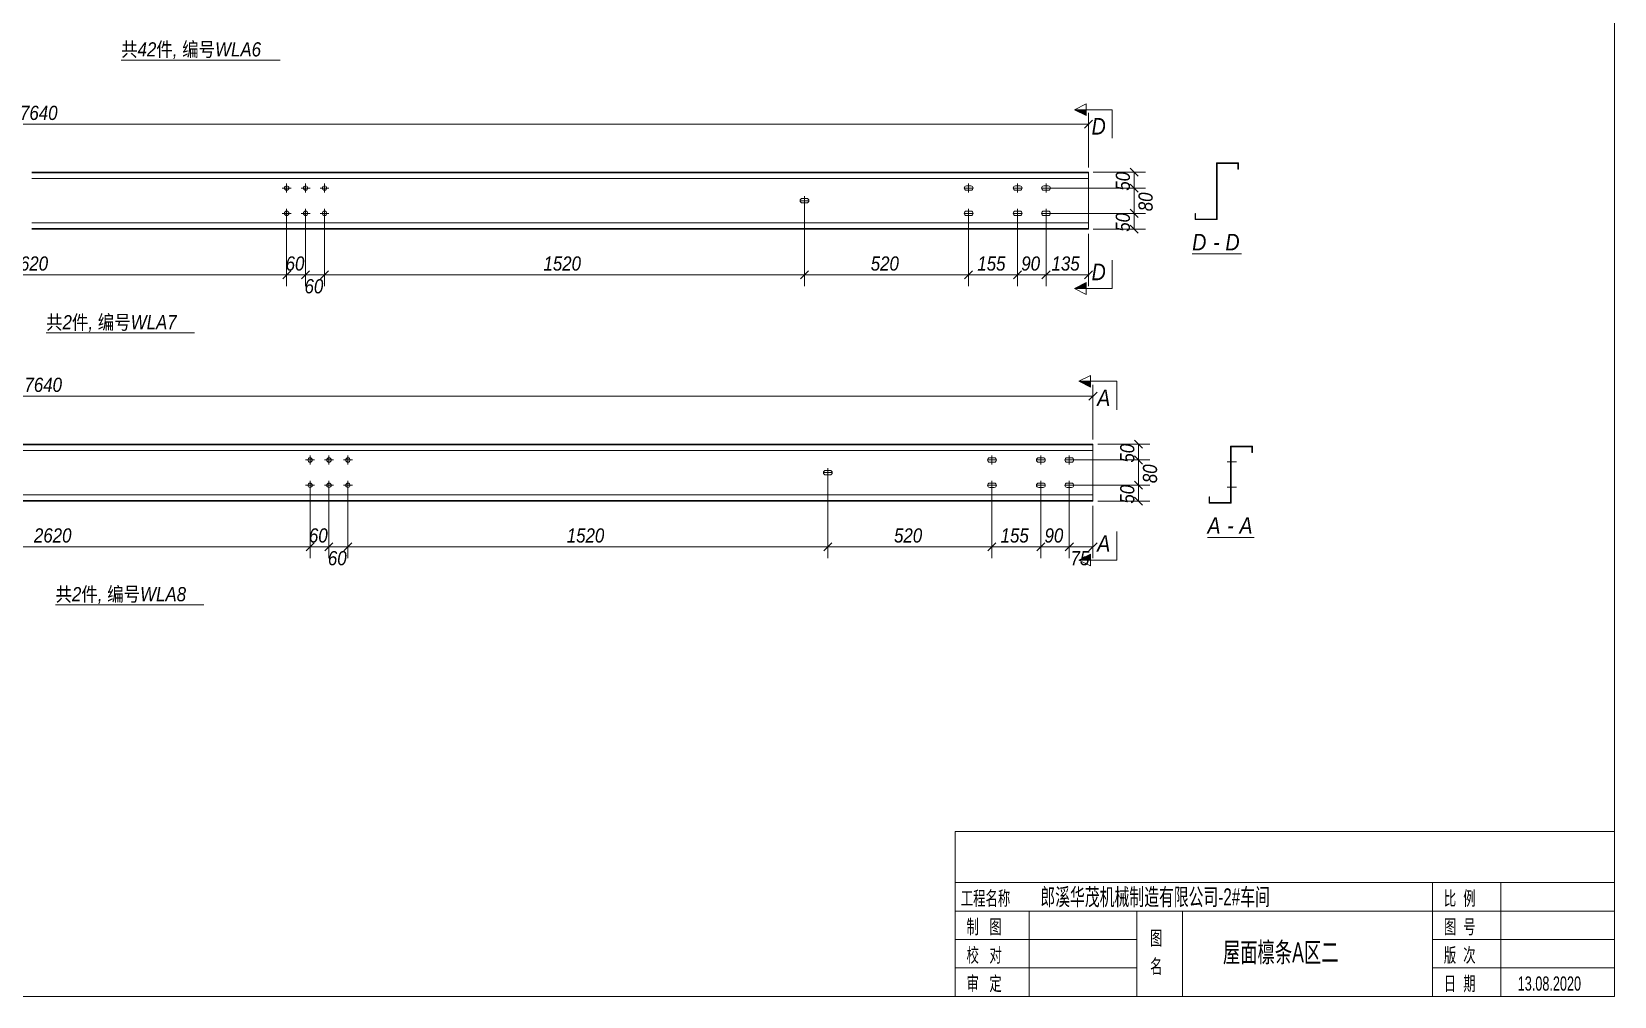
# Model space of a CAD drawing. Extents: x 857 to 4439, y -1249 to 4637.
# Drawn here: x 1708.6 to 2042.8, y 4227.2 to 4430.9 of the extents above; entities that cross this region are included whole.
import ezdxf

# ---------------------------------------------------------------- set-up
doc = ezdxf.new("R2010")
doc.units = 0
doc.header["$LTSCALE"] = 1000
doc.header["$MEASUREMENT"] = 0
doc.linetypes.add('XKITLINE00', pattern=[0])
doc.linetypes.add('XKITLINE02', pattern=[4, 2, -2])
for name, color, linetype, lineweight in [('Bolt', 7, 'Continuous', 0), ('DrawingSheet', 5, 'Continuous', 0), ('OtherObjectType', 1, 'Continuous', 0), ('Part', 2, 'Continuous', 0), ('Section', 6, 'Continuous', 0), ('Z-DIMENSIONS', 1, 'Continuous', 0)]:
    doc.layers.add(name, color=color, linetype=linetype, lineweight=lineweight)
doc.styles.add('Arial Italic', font='ariali.ttf')
doc.styles.add('宋体', font='arial.ttf')

# ---------------------------------------------------------------- blocks, each defined once
blk = doc.blocks.new('屋面檩条A区二')
at = {"layer": 'Section'}
for points in [[(477.48, 190.92), (474.98, 192.17), (477.48, 192.17)], [(477.48, 154.43), (474.98, 154.43), (477.48, 155.68)], [(478.41, 133.6), (475.91, 134.85), (478.41, 134.85)], [(478.41, 97.1), (475.91, 97.1), (478.41, 98.35)]]:
    blk.add_hatch(color=1, dxfattribs=at).paths.add_polyline_path(points, flags=17)
at = {"layer": 'Bolt', "color": 3, "linetype": 'XKITLINE00', "lineweight": 0}
for p, q in [((309.58, 175.64), (307.71, 175.64)), ((308.64, 174.7), (308.64, 176.57)), ((313.58, 175.64), (311.71, 175.64)), ((312.64, 174.7), (312.64, 176.57)), ((317.58, 175.64), (315.71, 175.64)), ((316.64, 174.7), (316.64, 176.57)), ((417.99, 173.9), (417.99, 172.03)), ((451.75, 175.81), (451.71, 175.63)), ((451.71, 175.63), (451.71, 175.63)), ((451.71, 175.63), (451.75, 175.46)), ((453.58, 175.63), (451.71, 175.63)), ((451.85, 175.96), (451.75, 175.81)), ((451.75, 175.46), (451.85, 175.3)), ((452, 176.07), (451.85, 175.96)), ((451.85, 175.3), (452, 175.2)), ((452.18, 176.1), (452, 176.07)), ((452, 175.2), (452.18, 175.17)), ((453.11, 176.1), (452.18, 176.1)), ((452.18, 175.17), (453.11, 175.17)), ((452.64, 176.57), (452.64, 174.7)), ((453.29, 176.07), (453.11, 176.1)), ((453.11, 175.17), (453.29, 175.2)), ((453.44, 175.96), (453.29, 176.07)), ((453.29, 175.2), (453.44, 175.3)), ((453.54, 175.81), (453.44, 175.96)), ((453.44, 175.3), (453.54, 175.46)), ((453.58, 175.63), (453.54, 175.81)), ((453.54, 175.46), (453.58, 175.63)), ((453.58, 175.63), (453.58, 175.63)), ((462.09, 175.81), (462.06, 175.63)), ((462.06, 175.63), (462.06, 175.63)), ((462.06, 175.63), (462.09, 175.46)), ((463.92, 175.63), (462.06, 175.63)), ((462.19, 175.96), (462.09, 175.81)), ((462.09, 175.46), (462.19, 175.3)), ((462.35, 176.07), (462.19, 175.96)), ((462.19, 175.3), (462.35, 175.2)), ((462.52, 176.1), (462.35, 176.07)), ((462.35, 175.2), (462.52, 175.17)), ((463.46, 176.1), (462.52, 176.1)), ((462.52, 175.17), (463.46, 175.17)), ((462.99, 176.57), (462.99, 174.7)), ((463.64, 176.07), (463.46, 176.1)), ((463.46, 175.17), (463.64, 175.2)), ((463.79, 175.96), (463.64, 176.07)), ((463.64, 175.2), (463.79, 175.3)), ((463.89, 175.81), (463.79, 175.96)), ((463.79, 175.3), (463.89, 175.46)), ((463.92, 175.63), (463.89, 175.81)), ((463.89, 175.46), (463.92, 175.63)), ((463.92, 175.63), (463.92, 175.63)), ((468.09, 175.81), (468.06, 175.63)), ((468.06, 175.63), (468.06, 175.63)), ((468.06, 175.63), (468.09, 175.46)), ((469.92, 175.63), (468.06, 175.63)), ((468.19, 175.96), (468.09, 175.81)), ((468.09, 175.46), (468.19, 175.3)), ((468.35, 176.07), (468.19, 175.96)), ((468.19, 175.3), (468.35, 175.2)), ((468.52, 176.1), (468.35, 176.07)), ((468.35, 175.2), (468.52, 175.17)), ((469.46, 176.1), (468.52, 176.1)), ((468.52, 175.17), (469.46, 175.17)), ((468.99, 176.57), (468.99, 174.7)), ((469.64, 176.07), (469.46, 176.1)), ((469.46, 175.17), (469.64, 175.2)), ((469.79, 175.96), (469.64, 176.07)), ((469.64, 175.2), (469.79, 175.3)), ((469.89, 175.81), (469.79, 175.96)), ((469.79, 175.3), (469.89, 175.46)), ((469.92, 175.63), (469.89, 175.81)), ((469.89, 175.46), (469.92, 175.63)), ((469.92, 175.63), (469.92, 175.63)), ((308.64, 169.37), (308.64, 171.24)), ((312.64, 169.37), (312.64, 171.24)), ((316.64, 169.37), (316.64, 171.24)), ((417.09, 173.15), (417.06, 172.97)), ((417.06, 172.97), (417.06, 172.97)), ((417.06, 172.97), (417.09, 172.79)), ((418.92, 172.97), (417.06, 172.97)), ((417.19, 173.3), (417.09, 173.15)), ((417.09, 172.79), (417.19, 172.64)), ((417.35, 173.4), (417.19, 173.3)), ((417.19, 172.64), (417.35, 172.54)), ((417.52, 173.43), (417.35, 173.4)), ((417.35, 172.54), (417.52, 172.5)), ((418.46, 173.43), (417.52, 173.43)), ((417.52, 172.5), (418.46, 172.5)), ((418.64, 173.4), (418.46, 173.43)), ((418.46, 172.5), (418.64, 172.54)), ((418.79, 173.3), (418.64, 173.4)), ((418.64, 172.54), (418.79, 172.64)), ((418.89, 173.15), (418.79, 173.3)), ((418.79, 172.64), (418.89, 172.79)), ((418.92, 172.97), (418.89, 173.15)), ((418.89, 172.79), (418.92, 172.97)), ((418.92, 172.97), (418.92, 172.97)), ((451.75, 170.48), (451.71, 170.3)), ((451.85, 170.63), (451.75, 170.48)), ((452, 170.73), (451.85, 170.63)), ((452.18, 170.77), (452, 170.73)), ((453.11, 170.77), (452.18, 170.77)), ((452.64, 171.23), (452.64, 169.37)), ((453.29, 170.73), (453.11, 170.77)), ((453.44, 170.63), (453.29, 170.73)), ((453.54, 170.48), (453.44, 170.63)), ((453.58, 170.3), (453.54, 170.48)), ((462.09, 170.48), (462.06, 170.3)), ((462.19, 170.63), (462.09, 170.48)), ((462.35, 170.73), (462.19, 170.63)), ((462.52, 170.77), (462.35, 170.73)), ((463.46, 170.77), (462.52, 170.77)), ((462.99, 171.23), (462.99, 169.37)), ((463.64, 170.73), (463.46, 170.77)), ((463.79, 170.63), (463.64, 170.73)), ((463.89, 170.48), (463.79, 170.63)), ((463.92, 170.3), (463.89, 170.48)), ((468.09, 170.48), (468.06, 170.3)), ((468.19, 170.63), (468.09, 170.48)), ((468.35, 170.73), (468.19, 170.63)), ((468.52, 170.77), (468.35, 170.73)), ((469.46, 170.77), (468.52, 170.77)), ((468.99, 171.23), (468.99, 169.37)), ((469.64, 170.73), (469.46, 170.77)), ((469.79, 170.63), (469.64, 170.73)), ((469.89, 170.48), (469.79, 170.63)), ((469.92, 170.3), (469.89, 170.48)), ((309.58, 170.3), (307.71, 170.3)), ((313.58, 170.3), (311.71, 170.3)), ((317.58, 170.3), (315.71, 170.3)), ((451.71, 170.3), (451.71, 170.3)), ((451.71, 170.3), (451.75, 170.12)), ((453.58, 170.3), (451.71, 170.3)), ((451.75, 170.12), (451.85, 169.97)), ((451.85, 169.97), (452, 169.87)), ((452, 169.87), (452.18, 169.83)), ((452.18, 169.83), (453.11, 169.83)), ((453.11, 169.83), (453.29, 169.87)), ((453.29, 169.87), (453.44, 169.97)), ((453.44, 169.97), (453.54, 170.12)), ((453.54, 170.12), (453.58, 170.3)), ((453.58, 170.3), (453.58, 170.3)), ((462.06, 170.3), (462.06, 170.3)), ((462.06, 170.3), (462.09, 170.12)), ((463.92, 170.3), (462.06, 170.3)), ((462.09, 170.12), (462.19, 169.97)), ((462.19, 169.97), (462.35, 169.87)), ((462.35, 169.87), (462.52, 169.83)), ((462.52, 169.83), (463.46, 169.83)), ((463.46, 169.83), (463.64, 169.87)), ((463.64, 169.87), (463.79, 169.97)), ((463.79, 169.97), (463.89, 170.12)), ((463.89, 170.12), (463.92, 170.3)), ((463.92, 170.3), (463.92, 170.3)), ((468.06, 170.3), (468.06, 170.3)), ((468.06, 170.3), (468.09, 170.12)), ((469.92, 170.3), (468.06, 170.3)), ((468.09, 170.12), (468.19, 169.97)), ((468.19, 169.97), (468.35, 169.87)), ((468.35, 169.87), (468.52, 169.83)), ((468.52, 169.83), (469.46, 169.83)), ((469.46, 169.83), (469.64, 169.87)), ((469.64, 169.87), (469.79, 169.97)), ((469.79, 169.97), (469.89, 170.12)), ((469.89, 170.12), (469.92, 170.3)), ((469.92, 170.3), (469.92, 170.3)), ((312.64, 118.23), (314.51, 118.23)), ((313.58, 117.3), (313.58, 119.16)), ((316.64, 118.23), (318.51, 118.23)), ((317.58, 117.3), (317.58, 119.16)), ((320.64, 118.23), (322.51, 118.23)), ((321.58, 117.3), (321.58, 119.16)), ((456.68, 118.41), (456.64, 118.23)), ((456.64, 118.23), (456.64, 118.23)), ((456.64, 118.23), (456.68, 118.05)), ((456.64, 118.23), (458.51, 118.23)), ((456.78, 118.56), (456.68, 118.41)), ((456.68, 118.05), (456.78, 117.9)), ((456.93, 118.66), (456.78, 118.56)), ((456.78, 117.9), (456.93, 117.8)), ((457.11, 118.7), (456.93, 118.66)), ((456.93, 117.8), (457.11, 117.76)), ((458.04, 118.7), (457.11, 118.7)), ((457.11, 117.76), (458.04, 117.76)), ((457.58, 117.3), (457.58, 119.16)), ((458.22, 118.66), (458.04, 118.7)), ((458.04, 117.76), (458.22, 117.8)), ((458.37, 118.56), (458.22, 118.66)), ((458.22, 117.8), (458.37, 117.9)), ((458.47, 118.41), (458.37, 118.56)), ((458.37, 117.9), (458.47, 118.05)), ((458.51, 118.23), (458.47, 118.41)), ((458.47, 118.05), (458.51, 118.23)), ((458.51, 118.23), (458.51, 118.23)), ((467.01, 118.41), (466.98, 118.23)), ((466.98, 118.23), (466.98, 118.23)), ((466.98, 118.23), (467.01, 118.05)), ((468.84, 118.23), (466.98, 118.23)), ((467.11, 118.56), (467.01, 118.41)), ((467.01, 118.05), (467.11, 117.9)), ((467.26, 118.66), (467.11, 118.56)), ((467.11, 117.9), (467.26, 117.8)), ((467.44, 118.7), (467.26, 118.66)), ((467.26, 117.8), (467.44, 117.76)), ((468.38, 118.7), (467.44, 118.7)), ((467.44, 117.76), (468.38, 117.76)), ((467.91, 119.16), (467.91, 117.3)), ((468.55, 118.66), (468.38, 118.7)), ((468.38, 117.76), (468.55, 117.8)), ((468.71, 118.56), (468.55, 118.66)), ((468.55, 117.8), (468.71, 117.9)), ((468.81, 118.41), (468.71, 118.56)), ((468.71, 117.9), (468.81, 118.05)), ((468.84, 118.23), (468.81, 118.41)), ((468.81, 118.05), (468.84, 118.23)), ((468.84, 118.23), (468.84, 118.23)), ((473.01, 118.41), (472.98, 118.23)), ((472.98, 118.23), (472.98, 118.23)), ((472.98, 118.23), (473.01, 118.05)), ((474.84, 118.23), (472.98, 118.23)), ((473.11, 118.56), (473.01, 118.41)), ((473.01, 118.05), (473.11, 117.9)), ((473.26, 118.66), (473.11, 118.56)), ((473.11, 117.9), (473.26, 117.8)), ((473.44, 118.7), (473.26, 118.66)), ((473.26, 117.8), (473.44, 117.76)), ((474.38, 118.7), (473.44, 118.7)), ((473.44, 117.76), (474.38, 117.76)), ((473.91, 119.16), (473.91, 117.3)), ((474.55, 118.66), (474.38, 118.7)), ((474.38, 117.76), (474.55, 117.8)), ((474.71, 118.56), (474.55, 118.66)), ((474.55, 117.8), (474.71, 117.9)), ((474.81, 118.41), (474.71, 118.56)), ((474.71, 117.9), (474.81, 118.05)), ((474.84, 118.23), (474.81, 118.41)), ((474.81, 118.05), (474.84, 118.23)), ((474.84, 118.23), (474.84, 118.23)), ((509.21, 117.81), (507.21, 117.81)), ((508.07, 118.28), (507.94, 118.28)), ((508.07, 117.34), (507.94, 117.34)), ((313.58, 111.96), (313.58, 113.83)), ((317.58, 111.96), (317.58, 113.83)), ((321.58, 111.96), (321.58, 113.83)), ((422.01, 115.74), (421.98, 115.56)), ((421.98, 115.56), (421.98, 115.56)), ((421.98, 115.56), (422.01, 115.38)), ((423.84, 115.56), (421.98, 115.56)), ((422.11, 115.89), (422.01, 115.74)), ((422.01, 115.38), (422.11, 115.23)), ((422.26, 115.99), (422.11, 115.89)), ((422.11, 115.23), (422.26, 115.13)), ((422.44, 116.03), (422.26, 115.99)), ((422.26, 115.13), (422.44, 115.1)), ((423.38, 116.03), (422.44, 116.03)), ((422.44, 115.1), (423.38, 115.1)), ((422.91, 116.5), (422.91, 114.63)), ((423.55, 115.99), (423.38, 116.03)), ((423.38, 115.1), (423.55, 115.13)), ((423.71, 115.89), (423.55, 115.99)), ((423.55, 115.13), (423.71, 115.23)), ((423.81, 115.74), (423.71, 115.89)), ((423.71, 115.23), (423.81, 115.38)), ((423.84, 115.56), (423.81, 115.74)), ((423.81, 115.38), (423.84, 115.56)), ((423.84, 115.56), (423.84, 115.56)), ((457.58, 111.96), (457.58, 113.83)), ((467.91, 113.83), (467.91, 111.96)), ((473.91, 113.83), (473.91, 111.96)), ((312.64, 112.9), (314.51, 112.9)), ((316.64, 112.9), (318.51, 112.9)), ((320.64, 112.9), (322.51, 112.9)), ((456.68, 113.08), (456.64, 112.9)), ((456.64, 112.9), (456.64, 112.9)), ((456.64, 112.9), (456.68, 112.72)), ((456.64, 112.9), (458.51, 112.9)), ((456.78, 113.23), (456.68, 113.08)), ((456.68, 112.72), (456.78, 112.57)), ((456.93, 113.33), (456.78, 113.23)), ((456.78, 112.57), (456.93, 112.47)), ((457.11, 113.36), (456.93, 113.33)), ((456.93, 112.47), (457.11, 112.43)), ((458.04, 113.36), (457.11, 113.36)), ((457.11, 112.43), (458.04, 112.43)), ((458.22, 113.33), (458.04, 113.36)), ((458.04, 112.43), (458.22, 112.47)), ((458.37, 113.23), (458.22, 113.33)), ((458.22, 112.47), (458.37, 112.57)), ((458.47, 113.08), (458.37, 113.23)), ((458.37, 112.57), (458.47, 112.72)), ((458.51, 112.9), (458.47, 113.08)), ((458.47, 112.72), (458.51, 112.9)), ((458.51, 112.9), (458.51, 112.9)), ((467.01, 113.08), (466.98, 112.9)), ((466.98, 112.9), (466.98, 112.9)), ((466.98, 112.9), (467.01, 112.72)), ((468.84, 112.9), (466.98, 112.9)), ((467.11, 113.23), (467.01, 113.08)), ((467.01, 112.72), (467.11, 112.57)), ((467.26, 113.33), (467.11, 113.23)), ((467.11, 112.57), (467.26, 112.47)), ((467.44, 113.36), (467.26, 113.33)), ((467.26, 112.47), (467.44, 112.43)), ((468.38, 113.36), (467.44, 113.36)), ((467.44, 112.43), (468.38, 112.43)), ((468.55, 113.33), (468.38, 113.36)), ((468.38, 112.43), (468.55, 112.47)), ((468.71, 113.23), (468.55, 113.33)), ((468.55, 112.47), (468.71, 112.57)), ((468.81, 113.08), (468.71, 113.23)), ((468.71, 112.57), (468.81, 112.72)), ((468.84, 112.9), (468.81, 113.08)), ((468.81, 112.72), (468.84, 112.9)), ((468.84, 112.9), (468.84, 112.9)), ((473.01, 113.08), (472.98, 112.9)), ((472.98, 112.9), (472.98, 112.9)), ((472.98, 112.9), (473.01, 112.72)), ((474.84, 112.9), (472.98, 112.9)), ((473.11, 113.23), (473.01, 113.08)), ((473.01, 112.72), (473.11, 112.57)), ((473.26, 113.33), (473.11, 113.23)), ((473.11, 112.57), (473.26, 112.47)), ((473.44, 113.36), (473.26, 113.33)), ((473.26, 112.47), (473.44, 112.43)), ((474.38, 113.36), (473.44, 113.36)), ((473.44, 112.43), (474.38, 112.43)), ((474.55, 113.33), (474.38, 113.36)), ((474.38, 112.43), (474.55, 112.47)), ((474.71, 113.23), (474.55, 113.33)), ((474.55, 112.47), (474.71, 112.57)), ((474.81, 113.08), (474.71, 113.23)), ((474.71, 112.57), (474.81, 112.72)), ((474.84, 112.9), (474.81, 113.08)), ((474.81, 112.72), (474.84, 112.9)), ((474.84, 112.9), (474.84, 112.9)), ((509.21, 112.48), (507.21, 112.48)), ((508.07, 112.94), (507.94, 112.94)), ((508.07, 112.01), (507.94, 112.01))]:
    blk.add_line(p, q, dxfattribs=at)
for centre in [(308.64, 175.64), (312.64, 175.64), (316.64, 175.64), (308.64, 170.3), (312.64, 170.3), (316.64, 170.3), (313.58, 118.23), (317.58, 118.23), (321.58, 118.23), (313.58, 112.9), (317.58, 112.9), (321.58, 112.9)]:
    blk.add_circle(centre, 0.467, dxfattribs=at)
at = {"layer": 'DrawingSheet', "color": 5, "linetype": 'XKITLINE00', "lineweight": 0}
for p, q in [((589, 5), (589, 415)), ((5, 5), (589, 5))]:
    blk.add_line(p, q, dxfattribs=at)
at = {"layer": 'OtherObjectType', "color": 6, "linetype": 'XKITLINE00', "lineweight": 0}
for p, q in [((273.68, 202.67), (307.24, 202.67)), ((257.84, 145.06), (289.18, 145.06)), ((259.83, 87.65), (291.17, 87.65))]:
    blk.add_line(p, q, dxfattribs=at)
at = {"layer": 'OtherObjectType', "color": 1, "linetype": 'XKITLINE00', "lineweight": 0}
for p, q in [((499.85, 161.72), (510.24, 161.72)), ((503.07, 101.89), (512.95, 101.89))]:
    blk.add_line(p, q, dxfattribs=at)
at = {"layer": 'OtherObjectType', "color": 2, "linetype": 'XKITLINE00', "lineweight": 0}
for p, q in [((449.8, 39.8), (589, 39.8)), ((449.8, 39.8), (449.8, 5)), ((589, 39.8), (589, 5)), ((449.8, 5), (589, 5))]:
    blk.add_line(p, q, dxfattribs=at)
at = {"layer": 'OtherObjectType', "color": 3, "linetype": 'XKITLINE00', "lineweight": 0}
for p, q in [((449.8, 29), (589, 29)), ((550.6, 29), (550.6, 5)), ((565, 29), (565, 5)), ((449.8, 23), (589, 23)), ((465.4, 23), (465.4, 5)), ((488.2, 23), (488.2, 5)), ((497.8, 23), (497.8, 5)), ((449.8, 17), (488.2, 17)), ((550.6, 17), (589, 17)), ((449.8, 11), (488.2, 11)), ((550.6, 11), (589, 11))]:
    blk.add_line(p, q, dxfattribs=at)
at = {"layer": 'Part', "color": 2, "linetype": 'XKITLINE00', "lineweight": 0}
for p, q in [((509.65, 180.97), (504.98, 180.97)), ((504.98, 180.97), (504.98, 169.1)), ((505.11, 168.97), (505.11, 180.83)), ((505.11, 180.83), (509.51, 180.83)), ((509.51, 180.83), (509.51, 179.63)), ((509.65, 179.63), (509.65, 180.97)), ((254.84, 178.97), (477.98, 178.97)), ((477.98, 166.97), (477.98, 178.97)), ((509.51, 179.63), (509.65, 179.63)), ((477.98, 168.3), (254.84, 168.3)), ((500.58, 170.3), (500.45, 170.3)), ((500.45, 170.3), (500.45, 168.97)), ((500.45, 168.97), (505.11, 168.97)), ((500.58, 169.1), (500.58, 170.3)), ((504.98, 169.1), (500.58, 169.1)), ((254.84, 166.97), (477.98, 166.97)), ((36.54, 121.56), (259.68, 121.56)), ((259.78, 121.56), (478.91, 121.56)), ((478.91, 109.56), (478.91, 121.56)), ((512.61, 121.14), (507.94, 121.14)), ((507.94, 121.14), (507.94, 109.28)), ((508.07, 109.14), (508.07, 121.01)), ((508.07, 121.01), (512.47, 121.01)), ((512.47, 121.01), (512.47, 119.81)), ((512.61, 119.81), (512.61, 121.14)), ((512.47, 119.81), (512.61, 119.81)), ((259.68, 110.9), (36.54, 110.9)), ((478.91, 110.9), (259.78, 110.9)), ((503.54, 110.48), (503.41, 110.48)), ((503.41, 110.48), (503.41, 109.14)), ((503.54, 109.28), (503.54, 110.48)), ((36.54, 109.56), (259.68, 109.56)), ((259.78, 109.56), (478.91, 109.56)), ((503.41, 109.14), (508.07, 109.14)), ((507.94, 109.28), (503.54, 109.28))]:
    blk.add_line(p, q, dxfattribs=at)
at = {"layer": 'Part', "color": 7, "linetype": 'XKITLINE02', "lineweight": 0}
for p, q in [((477.98, 178.83), (254.84, 178.83)), ((477.98, 177.63), (254.84, 177.63)), ((477.98, 167.1), (254.84, 167.1)), ((259.68, 121.43), (36.54, 121.43)), ((478.91, 121.43), (259.78, 121.43)), ((259.68, 120.23), (36.54, 120.23)), ((478.91, 120.23), (259.78, 120.23)), ((259.68, 109.7), (36.54, 109.7)), ((478.91, 109.7), (259.78, 109.7))]:
    blk.add_line(p, q, dxfattribs=at)
at = {"layer": 'Section', "color": 1, "linetype": 'XKITLINE00', "lineweight": 0}
for p, q in [((474.98, 192.17), (477.48, 193.42)), ((474.98, 192.17), (477.48, 190.92)), ((482.98, 192.17), (474.98, 192.17)), ((477.48, 190.92), (477.48, 193.42)), ((482.98, 192.17), (482.98, 186.17)), ((482.98, 154.43), (482.98, 160.43)), ((474.98, 154.43), (477.48, 155.68)), ((477.48, 153.18), (474.98, 154.43)), ((482.98, 154.43), (474.98, 154.43)), ((477.48, 155.68), (477.48, 153.18)), ((475.91, 134.85), (478.41, 136.1)), ((475.91, 134.85), (478.41, 133.6)), ((483.91, 134.85), (475.91, 134.85)), ((478.41, 133.6), (478.41, 136.1)), ((483.91, 134.85), (483.91, 128.85)), ((483.91, 97.1), (483.91, 103.1)), ((475.91, 97.1), (478.41, 98.35)), ((478.41, 95.85), (475.91, 97.1)), ((483.91, 97.1), (475.91, 97.1)), ((478.41, 98.35), (478.41, 95.85))]:
    blk.add_line(p, q, dxfattribs=at)
at = {"layer": 'Z-DIMENSIONS', "color": 4, "linetype": 'XKITLINE00', "lineweight": 0}
for p, q in [((477.98, 179.97), (477.98, 191.51)), ((35.61, 189.11), (477.98, 189.11)), ((478.83, 189.95), (477.13, 188.26)), ((478.98, 178.97), (490.01, 178.97)), ((486.77, 179.82), (488.46, 178.12)), ((487.61, 175.63), (487.61, 178.97)), ((469.99, 175.63), (490.01, 175.63)), ((469.99, 175.63), (490.01, 175.63)), ((486.77, 176.48), (488.46, 174.79)), ((486.77, 176.48), (488.46, 174.79)), ((487.61, 170.3), (487.61, 175.63)), ((417.99, 171.97), (417.99, 154.91)), ((417.99, 171.97), (417.99, 154.91)), ((486.77, 171.15), (488.46, 169.45)), ((486.77, 171.15), (488.46, 169.45)), ((308.64, 169.3), (308.64, 154.91)), ((308.64, 169.3), (308.64, 154.91)), ((312.64, 169.3), (312.64, 154.91)), ((312.64, 169.3), (312.64, 154.91)), ((316.64, 169.3), (316.64, 154.91)), ((316.64, 169.3), (316.64, 154.91)), ((452.64, 169.3), (452.64, 154.91)), ((452.64, 169.3), (452.64, 154.91)), ((462.99, 169.3), (462.99, 154.91)), ((462.99, 169.3), (462.99, 154.91)), ((468.99, 169.3), (468.99, 154.91)), ((468.99, 169.3), (468.99, 154.91)), ((469.99, 170.3), (490.01, 170.3)), ((469.99, 170.3), (490.01, 170.3)), ((486.77, 167.82), (488.46, 166.12)), ((487.61, 166.97), (487.61, 170.3)), ((477.98, 165.97), (477.98, 154.91)), ((478.98, 166.97), (490.01, 166.97)), ((200.94, 157.31), (308.64, 157.31)), ((309.49, 158.16), (307.8, 156.46)), ((309.49, 158.16), (307.8, 156.46)), ((308.64, 157.31), (312.64, 157.31)), ((313.49, 158.16), (311.8, 156.46)), ((313.49, 158.16), (311.8, 156.46)), ((312.64, 157.31), (316.64, 157.31)), ((317.49, 158.16), (315.8, 156.46)), ((317.49, 158.16), (315.8, 156.46)), ((316.64, 157.31), (417.99, 157.31)), ((418.84, 158.16), (417.14, 156.46)), ((418.84, 158.16), (417.14, 156.46)), ((417.99, 157.31), (452.64, 157.31)), ((453.49, 158.16), (451.8, 156.46)), ((453.49, 158.16), (451.8, 156.46)), ((452.64, 157.31), (462.99, 157.31)), ((463.84, 158.16), (462.14, 156.46)), ((463.84, 158.16), (462.14, 156.46)), ((462.99, 157.31), (468.99, 157.31)), ((469.84, 158.16), (468.14, 156.46)), ((469.84, 158.16), (468.14, 156.46)), ((468.99, 157.31), (477.98, 157.31)), ((478.83, 158.16), (477.13, 156.46)), ((478.91, 122.56), (478.91, 134.1)), ((36.54, 131.7), (478.91, 131.7)), ((479.76, 132.55), (478.06, 130.85)), ((479.91, 121.56), (490.94, 121.56)), ((487.7, 122.41), (489.39, 120.72)), ((488.54, 118.23), (488.54, 121.56)), ((474.91, 118.23), (490.94, 118.23)), ((474.91, 118.23), (490.94, 118.23)), ((487.7, 119.08), (489.39, 117.38)), ((487.7, 119.08), (489.39, 117.38)), ((488.54, 112.9), (488.54, 118.23)), ((422.91, 114.56), (422.91, 97.5)), ((422.91, 114.56), (422.91, 97.5)), ((487.7, 113.75), (489.39, 112.05)), ((487.7, 113.75), (489.39, 112.05)), ((313.58, 111.9), (313.58, 97.5)), ((313.58, 111.9), (313.58, 97.5)), ((317.58, 111.9), (317.58, 97.5)), ((317.58, 111.9), (317.58, 97.5)), ((321.58, 111.9), (321.58, 97.5)), ((321.58, 111.9), (321.58, 97.5)), ((457.58, 111.9), (457.58, 97.5)), ((457.58, 111.9), (457.58, 97.5)), ((467.91, 111.9), (467.91, 97.5)), ((467.91, 111.9), (467.91, 97.5)), ((473.91, 111.9), (473.91, 97.5)), ((473.91, 111.9), (473.91, 97.5)), ((474.91, 112.9), (490.94, 112.9)), ((474.91, 112.9), (490.94, 112.9)), ((487.7, 110.41), (489.39, 108.72)), ((488.54, 109.56), (488.54, 112.9)), ((478.91, 108.56), (478.91, 97.5)), ((479.91, 109.56), (490.94, 109.56)), ((314.42, 100.75), (312.73, 99.05)), ((314.42, 100.75), (312.73, 99.05)), ((318.42, 100.75), (316.73, 99.05)), ((318.42, 100.75), (316.73, 99.05)), ((322.42, 100.75), (320.73, 99.05)), ((322.42, 100.75), (320.73, 99.05)), ((423.76, 100.75), (422.06, 99.05)), ((423.76, 100.75), (422.06, 99.05)), ((458.42, 100.75), (456.73, 99.05)), ((458.42, 100.75), (456.73, 99.05)), ((468.76, 100.75), (467.06, 99.05)), ((468.76, 100.75), (467.06, 99.05)), ((474.76, 100.75), (473.06, 99.05)), ((474.76, 100.75), (473.06, 99.05)), ((479.76, 100.75), (478.06, 99.05)), ((205.88, 99.9), (313.58, 99.9)), ((313.58, 99.9), (317.58, 99.9)), ((317.58, 99.9), (321.58, 99.9)), ((321.58, 99.9), (422.91, 99.9)), ((422.91, 99.9), (457.58, 99.9)), ((457.58, 99.9), (467.91, 99.9)), ((467.91, 99.9), (473.91, 99.9)), ((473.91, 99.9), (478.91, 99.9))]:
    blk.add_line(p, q, dxfattribs=at)
at = {"layer": 'Z-DIMENSIONS', "color": 3}
for p in [(477.98, 189.11), (487.61, 178.97), (487.61, 175.63), (487.61, 175.63), (487.61, 170.3), (487.61, 170.3), (487.61, 166.97), (308.64, 157.31), (308.64, 157.31), (312.64, 157.31), (312.64, 157.31), (316.64, 157.31), (316.64, 157.31), (417.99, 157.31), (417.99, 157.31), (452.64, 157.31), (452.64, 157.31), (462.99, 157.31), (462.99, 157.31), (468.99, 157.31), (468.99, 157.31), (477.98, 157.31), (478.91, 131.7), (488.54, 121.56), (488.54, 118.23), (488.54, 118.23), (488.54, 112.9), (488.54, 112.9), (488.54, 109.56), (313.58, 99.9), (313.58, 99.9), (317.58, 99.9), (317.58, 99.9), (321.58, 99.9), (321.58, 99.9), (422.91, 99.9), (422.91, 99.9), (457.58, 99.9), (457.58, 99.9), (467.91, 99.9), (467.91, 99.9), (473.91, 99.9), (473.91, 99.9), (478.91, 99.9)]:
    blk.add_point(p, dxfattribs=at)
at = {"layer": 'OtherObjectType', "color": 6, "style": 'Arial Italic', "width": 0.85}
for s, p in [('共42件, 编号WLA6', (273.68, 203.42)), ('共2件, 编号WLA7', (257.84, 145.81)), ('共2件, 编号WLA8', (259.83, 88.4))]:
    blk.add_text(s, height=3, dxfattribs=at).set_placement(p)
at = {"layer": 'OtherObjectType', "color": 1, "style": 'Arial Italic', "width": 0.85}
for s, p in [('D', (499.85, 162.47)), ('-', (504.27, 162.47)), ('D', (506.87, 162.47)), ('A', (503.07, 102.64)), ('-', (507.23, 102.64)), ('A', (509.83, 102.64))]:
    blk.add_text(s, height=3.5, dxfattribs=at).set_placement(p)
at = {"layer": 'OtherObjectType', "color": 4, "style": '宋体', "width": 0.6375}
for s, p in [('工程名称', (451, 24.2)), ('比  例', (553, 24.2)), ('制   图', (452.2, 18.2)), ('图  号', (553, 18.2)), ('图', (490.96, 15.8)), ('校   对', (452.2, 12.2)), ('版  次', (553, 12.2)), ('名', (490.96, 9.8)), ('审   定', (452.2, 6.2)), ('日  期', (553, 6.2))]:
    blk.add_text(s, height=3, dxfattribs=at).set_placement(p)
at = {"layer": 'OtherObjectType', "color": 7, "style": '宋体', "width": 0.6375}
for s, height, p in [('郎溪华茂机械制造有限公司-2#车间', 3.6, (467.8, 24.2)), ('屋面檩条A区二', 4.2, (506.35, 12.2)), ('13.08.2020', 3, (568.6, 6.2))]:
    blk.add_text(s, height=height, dxfattribs=at).set_placement(p)
at = {"layer": 'Section', "color": 3, "style": 'Arial Italic', "width": 0.85}
for s, p in [('D', (478.61, 186.92)), ('D', (478.61, 156.18)), ('A', (479.79, 129.6)), ('A', (479.79, 98.85))]:
    blk.add_text(s, height=3.5, dxfattribs=at).set_placement(p)
at = {"layer": 'Z-DIMENSIONS', "color": 3, "style": 'Arial Italic', "width": 0.85}
for s, p in [('7640', (252.34, 190.01)), ('2620', (250.34, 158.21)), ('60', (308.42, 158.21)), ('1520', (362.87, 158.21)), ('520', (431.98, 158.21)), ('155', (454.48, 158.21)), ('90', (463.77, 158.21)), ('135', (470.15, 158.21)), ('60', (312.42, 153.41)), ('7640', (253.28, 132.6)), ('2620', (255.28, 100.8)), ('60', (313.35, 100.8)), ('1520', (367.79, 100.8)), ('520', (436.9, 100.8)), ('155', (459.4, 100.8)), ('90', (468.68, 100.8)), ('60', (317.35, 96)), ('75', (474.18, 96))]:
    blk.add_text(s, height=3, dxfattribs=at).set_placement(p)
for s, p in [('50', (486.71, 175.08)), ('80', (491.51, 170.74)), ('50', (486.71, 166.41)), ('50', (487.64, 117.67)), ('80', (492.44, 113.34)), ('50', (487.64, 109.01))]:
    blk.add_text(s, height=3, rotation=90.0002, dxfattribs=at).set_placement(p)

msp = doc.modelspace()

# ---------------------------------------------------------------- block references
msp.add_blockref('屋面檩条A区二', (1453.82, 4222.21))

doc.saveas('drawing.dxf')
